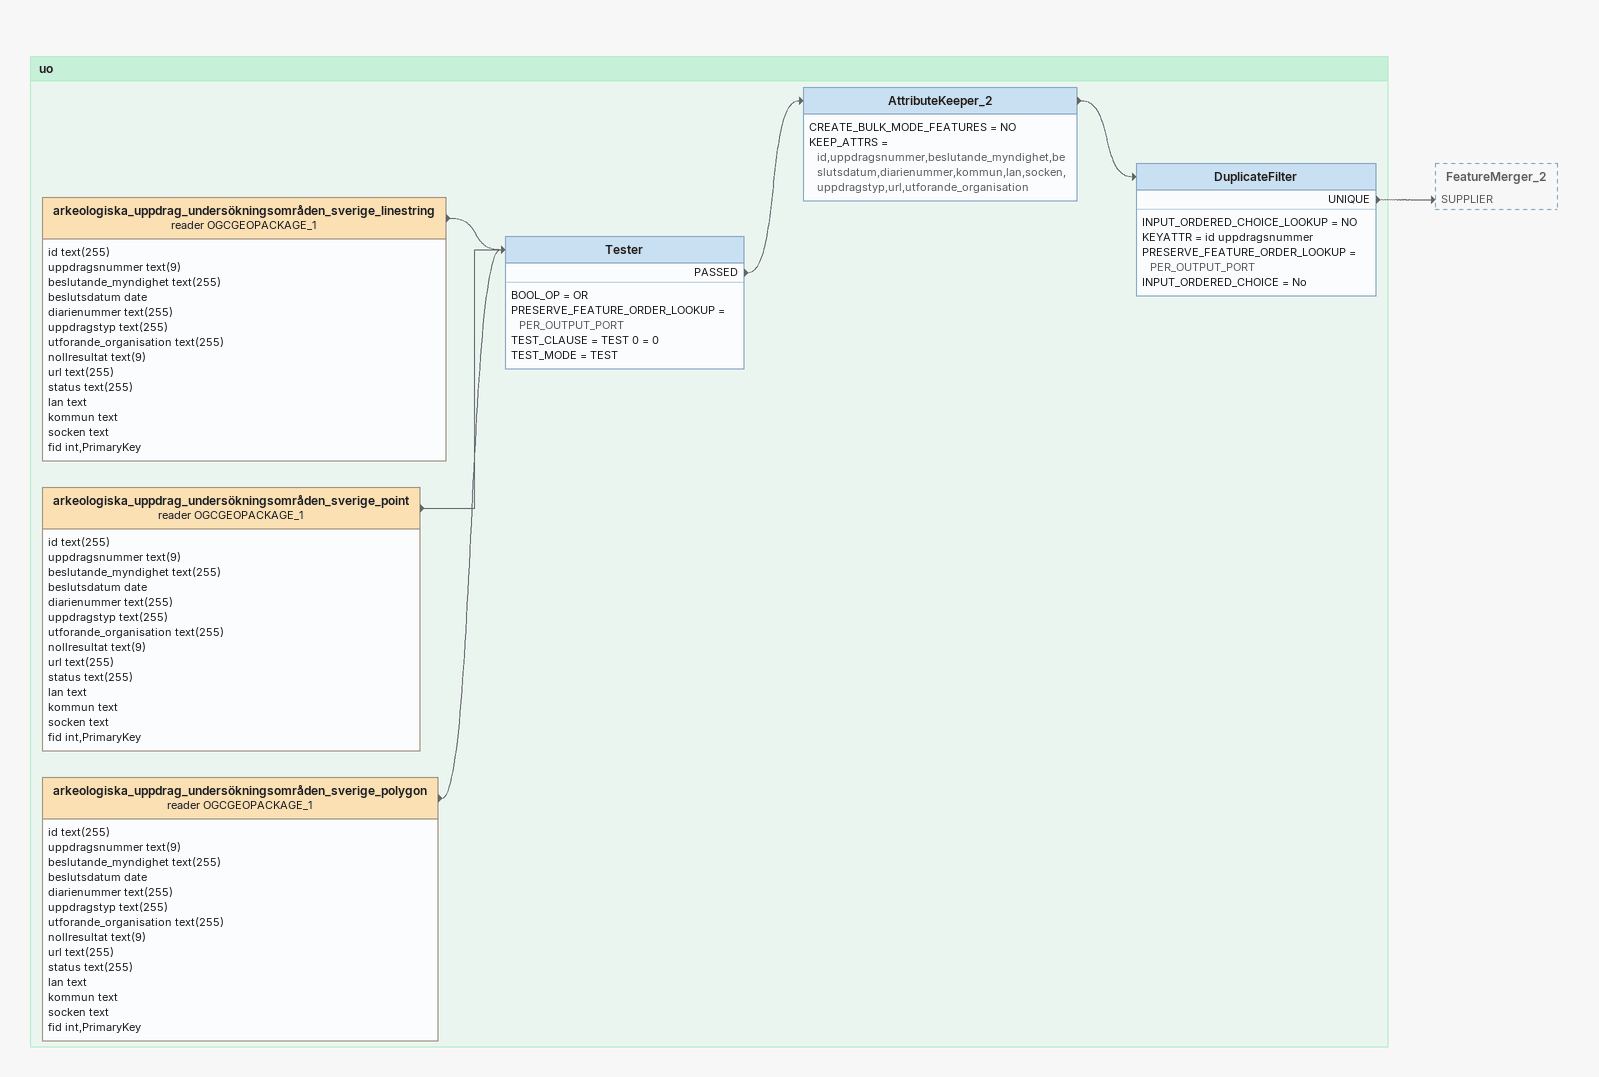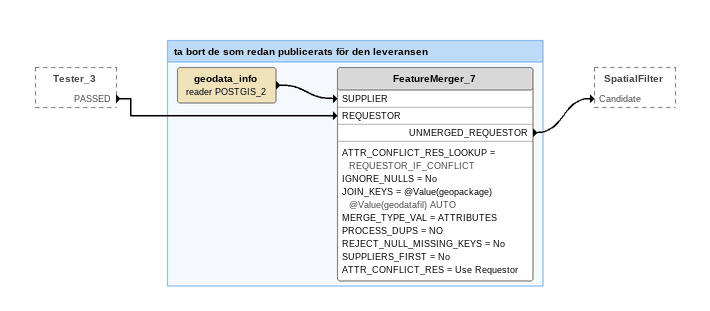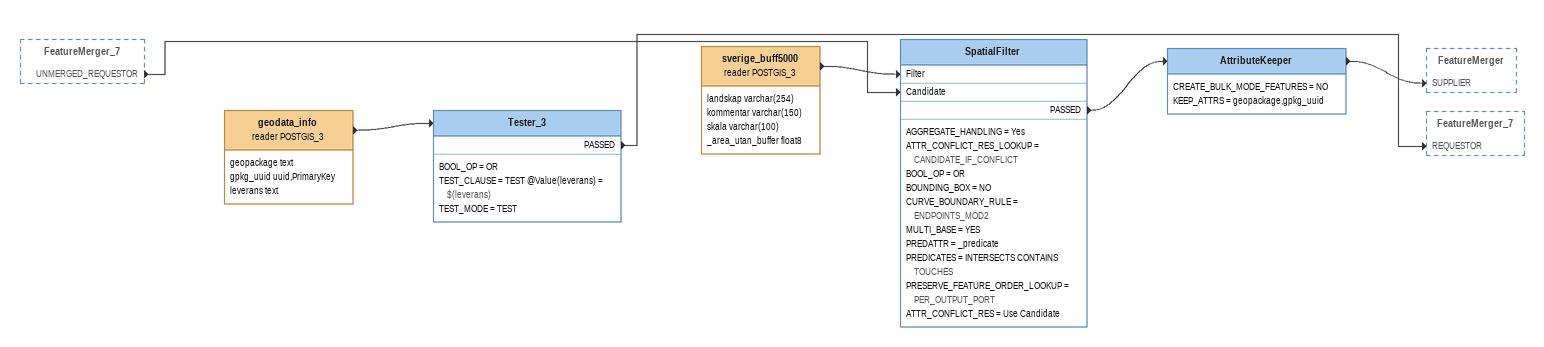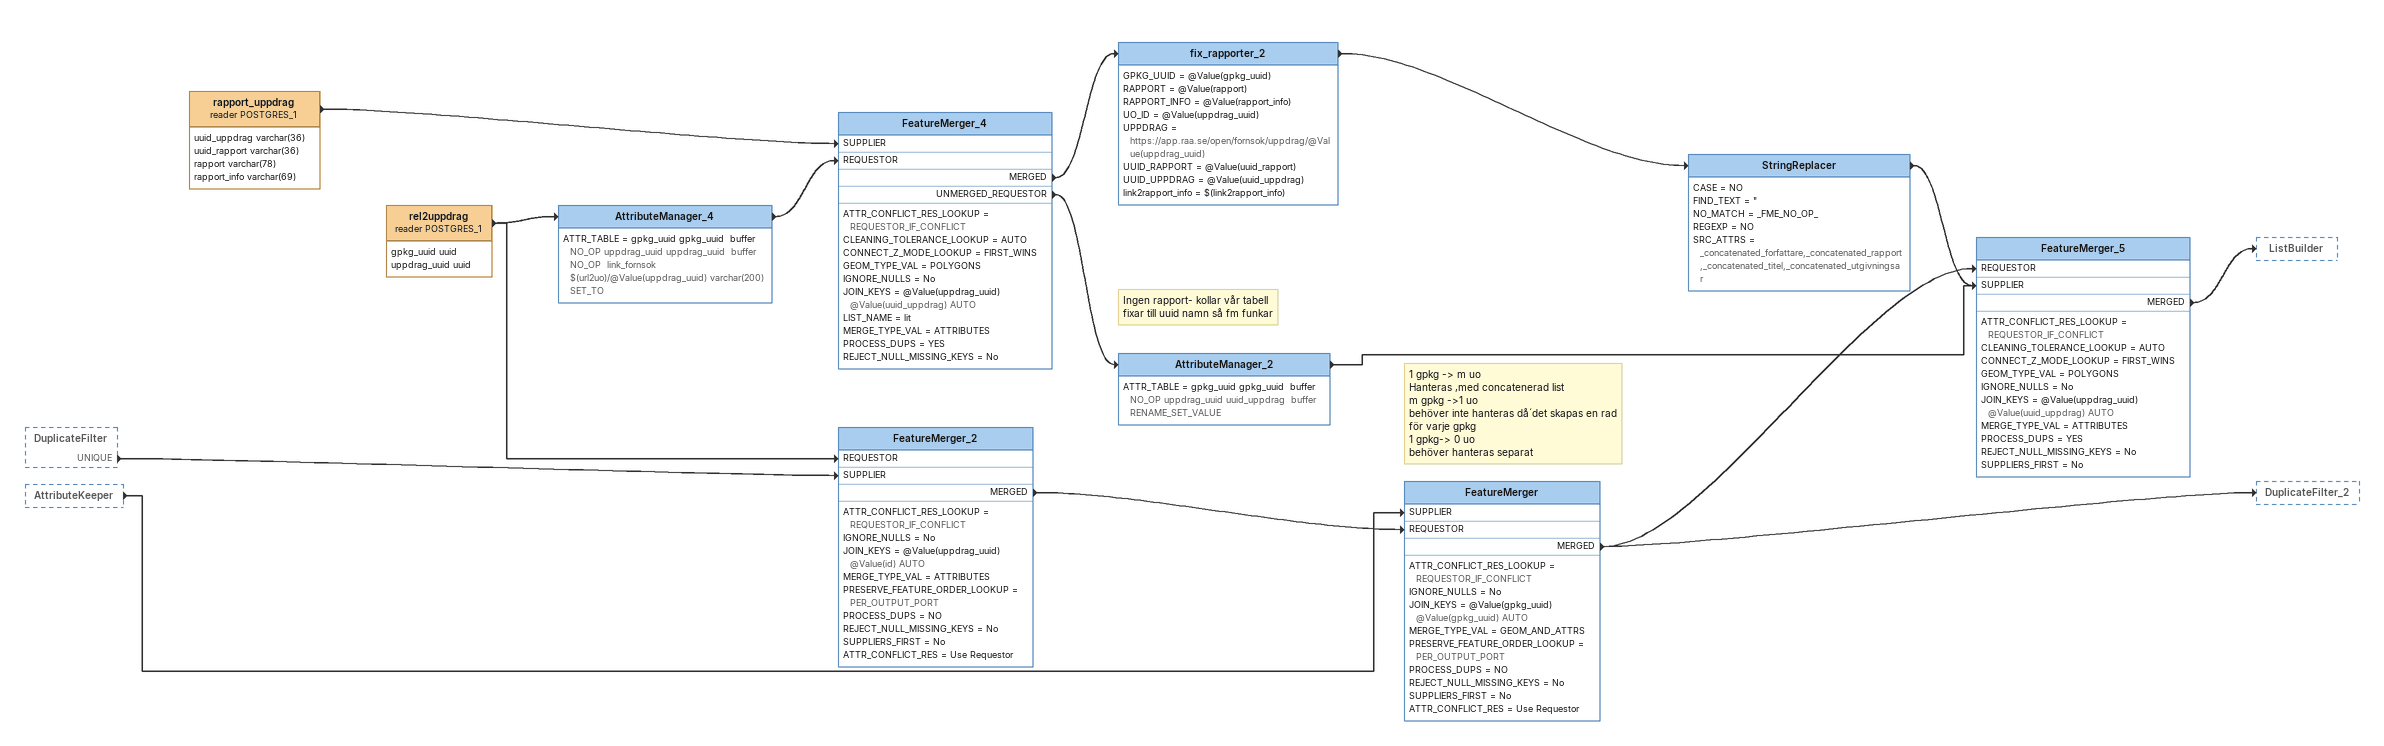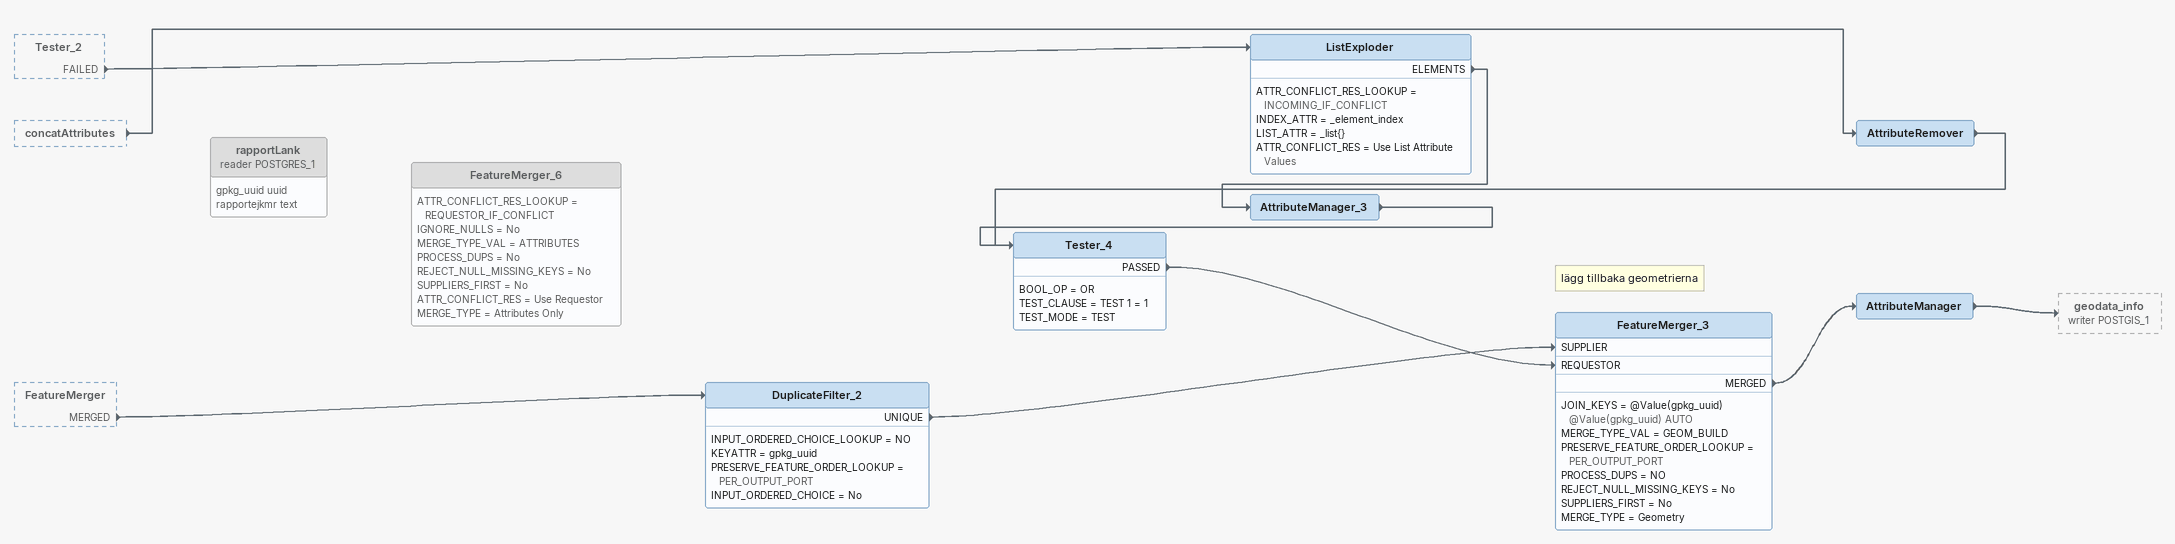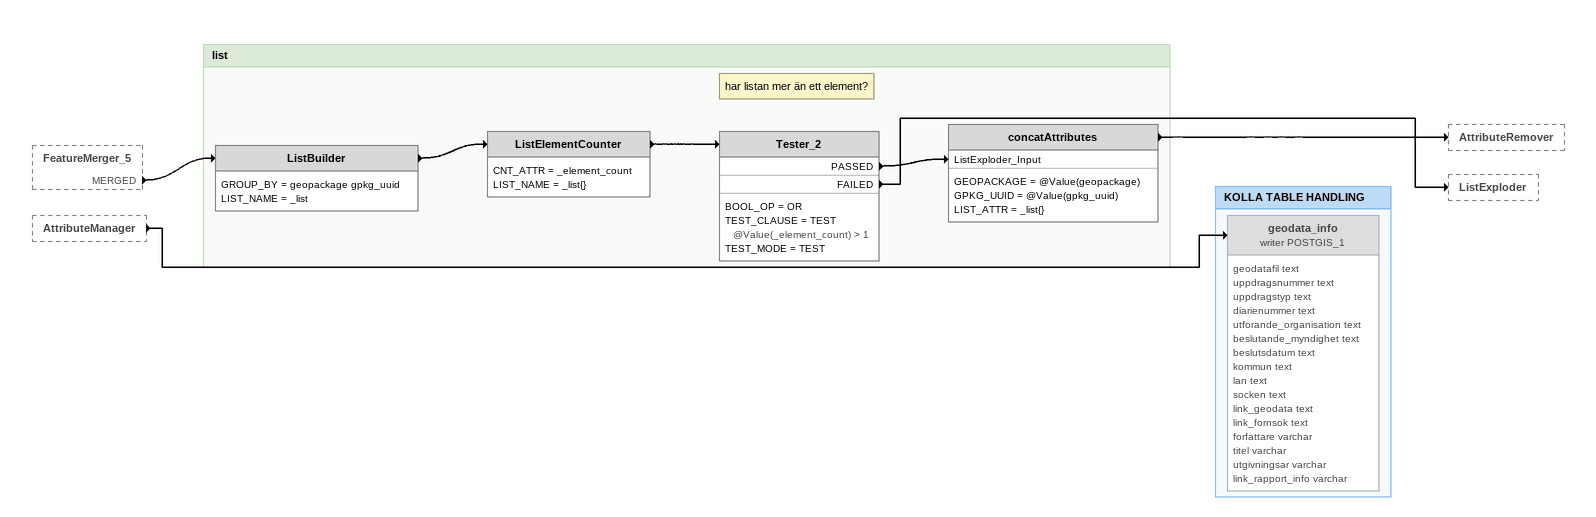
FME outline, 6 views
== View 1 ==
Bookmark: uo
arkeologiska_uppdrag_undersökningsområden_sverige_linestring (reader OGCGEOPACKAGE_1)
    attributes: id text(255), uppdragsnummer text(9), beslutande_myndighet text(255), beslutsdatum date, diarienummer text(255), uppdragstyp text(255), utforande_organisation text(255), nollresultat text(9), url text(255), status text(255), lan text, kommun text, socken text, fid int,PrimaryKey
    -> Tester
arkeologiska_uppdrag_undersökningsområden_sverige_point (reader OGCGEOPACKAGE_1)
    attributes: id text(255), uppdragsnummer text(9), beslutande_myndighet text(255), beslutsdatum date, diarienummer text(255), uppdragstyp text(255), utforande_organisation text(255), nollresultat text(9), url text(255), status text(255), lan text, kommun text, socken text, fid int,PrimaryKey
    -> Tester
arkeologiska_uppdrag_undersökningsområden_sverige_polygon (reader OGCGEOPACKAGE_1)
    attributes: id text(255), uppdragsnummer text(9), beslutande_myndighet text(255), beslutsdatum date, diarienummer text(255), uppdragstyp text(255), utforande_organisation text(255), nollresultat text(9), url text(255), status text(255), lan text, kommun text, socken text, fid int,PrimaryKey
    -> Tester
Tester
    BOOL_OP = OR
    PRESERVE_FEATURE_ORDER_LOOKUP = PER_OUTPUT_PORT
    TEST_CLAUSE = TEST 0 = 0
    TEST_MODE = TEST
    PASSED -> AttributeKeeper_2
AttributeKeeper_2
    CREATE_BULK_MODE_FEATURES = NO
    KEEP_ATTRS = id,uppdragsnummer,beslutande_myndighet,beslutsdatum,diarienummer,kommun,lan,socken,uppdragstyp,url,utforande_organisation
    -> DuplicateFilter
DuplicateFilter
    INPUT_ORDERED_CHOICE_LOOKUP = NO
    KEYATTR = id uppdragsnummer
    PRESERVE_FEATURE_ORDER_LOOKUP = PER_OUTPUT_PORT
    INPUT_ORDERED_CHOICE = No
    UNIQUE -> FeatureMerger_2 [SUPPLIER]

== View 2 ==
Tester_3 [outside]
    PASSED -> FeatureMerger_7 [REQUESTOR]

Bookmark: ta bort de som redan publicerats för den leveransen
geodata_info (reader POSTGIS_2)
    -> FeatureMerger_7 [SUPPLIER]
FeatureMerger_7
    ATTR_CONFLICT_RES_LOOKUP = REQUESTOR_IF_CONFLICT
    IGNORE_NULLS = No
    JOIN_KEYS = @Value(geopackage) @Value(geodatafil) AUTO
    MERGE_TYPE_VAL = ATTRIBUTES
    PROCESS_DUPS = NO
    REJECT_NULL_MISSING_KEYS = No
    SUPPLIERS_FIRST = No
    ATTR_CONFLICT_RES = Use Requestor
    UNMERGED_REQUESTOR -> SpatialFilter [Candidate]

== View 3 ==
FeatureMerger_7 [outside]
    UNMERGED_REQUESTOR -> SpatialFilter [Candidate]
geodata_info (reader POSTGIS_3)
    attributes: geopackage text, gpkg_uuid uuid,PrimaryKey, leverans text
    -> Tester_3
Tester_3
    BOOL_OP = OR
    TEST_CLAUSE = TEST @Value(leverans) = $(leverans)
    TEST_MODE = TEST
    PASSED -> FeatureMerger_7 [REQUESTOR]
sverige_buff5000 (reader POSTGIS_3)
    attributes: landskap varchar(254), kommentar varchar(150), skala varchar(100), _area_utan_buffer float8
    -> SpatialFilter [Filter]
SpatialFilter
    AGGREGATE_HANDLING = Yes
    ATTR_CONFLICT_RES_LOOKUP = CANDIDATE_IF_CONFLICT
    BOOL_OP = OR
    BOUNDING_BOX = NO
    CURVE_BOUNDARY_RULE = ENDPOINTS_MOD2
    MULTI_BASE = YES
    PREDATTR = _predicate
    PREDICATES = INTERSECTS CONTAINS TOUCHES
    PRESERVE_FEATURE_ORDER_LOOKUP = PER_OUTPUT_PORT
    ATTR_CONFLICT_RES = Use Candidate
    PASSED -> AttributeKeeper
AttributeKeeper
    CREATE_BULK_MODE_FEATURES = NO
    KEEP_ATTRS = geopackage,gpkg_uuid
    -> FeatureMerger [SUPPLIER]

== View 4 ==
DuplicateFilter [outside]
    UNIQUE -> FeatureMerger_2 [SUPPLIER]
AttributeKeeper [outside]
    -> FeatureMerger [SUPPLIER]
rapport_uppdrag (reader POSTGRES_1)
    attributes: uuid_uppdrag varchar(36), uuid_rapport varchar(36), rapport varchar(78), rapport_info varchar(69)
    -> FeatureMerger_4 [SUPPLIER]
rel2uppdrag (reader POSTGRES_1)
    attributes: gpkg_uuid uuid, uppdrag_uuid uuid
    -> AttributeManager_4
    -> FeatureMerger_2 [REQUESTOR]
AttributeManager_4
    ATTR_TABLE = gpkg_uuid gpkg_uuid  buffer NO_OP uppdrag_uuid uppdrag_uuid  buffer NO_OP  link_fornsok $(url2uo)/@Value(uppdrag_uuid) varchar(200) SET_TO
    -> FeatureMerger_4 [REQUESTOR]
FeatureMerger_4
    ATTR_CONFLICT_RES_LOOKUP = REQUESTOR_IF_CONFLICT
    CLEANING_TOLERANCE_LOOKUP = AUTO
    CONNECT_Z_MODE_LOOKUP = FIRST_WINS
    GEOM_TYPE_VAL = POLYGONS
    IGNORE_NULLS = No
    JOIN_KEYS = @Value(uppdrag_uuid) @Value(uuid_uppdrag) AUTO
    LIST_NAME = lit
    MERGE_TYPE_VAL = ATTRIBUTES
    PROCESS_DUPS = YES
    REJECT_NULL_MISSING_KEYS = No
    MERGED -> fix_rapporter_2
    UNMERGED_REQUESTOR -> AttributeManager_2
fix_rapporter_2
    GPKG_UUID = @Value(gpkg_uuid)
    RAPPORT = @Value(rapport)
    RAPPORT_INFO = @Value(rapport_info)
    UO_ID = @Value(uppdrag_uuid)
    UPPDRAG = https://app.raa.se/open/fornsok/uppdrag/@Value(uppdrag_uuid)
    UUID_RAPPORT = @Value(uuid_rapport)
    UUID_UPPDRAG = @Value(uuid_uppdrag)
    link2rapport_info = $(link2rapport_info)
    -> StringReplacer
StringReplacer
    CASE = NO
    FIND_TEXT = "
    NO_MATCH = _FME_NO_OP_
    REGEXP = NO
    SRC_ATTRS = _concatenated_forfattare,_concatenated_rapport,_concatenated_titel,_concatenated_utgivningsar
    -> FeatureMerger_5 [SUPPLIER]
Note: Ingen rapport- kollar vår tabell / fixar till uuid namn så fm funkar
AttributeManager_2
    ATTR_TABLE = gpkg_uuid gpkg_uuid  buffer NO_OP uppdrag_uuid uuid_uppdrag  buffer RENAME_SET_VALUE
    -> FeatureMerger_5 [SUPPLIER]
FeatureMerger_2
    ATTR_CONFLICT_RES_LOOKUP = REQUESTOR_IF_CONFLICT
    IGNORE_NULLS = No
    JOIN_KEYS = @Value(uppdrag_uuid) @Value(id) AUTO
    MERGE_TYPE_VAL = ATTRIBUTES
    PRESERVE_FEATURE_ORDER_LOOKUP = PER_OUTPUT_PORT
    PROCESS_DUPS = NO
    REJECT_NULL_MISSING_KEYS = No
    SUPPLIERS_FIRST = No
    ATTR_CONFLICT_RES = Use Requestor
    MERGED -> FeatureMerger [REQUESTOR]
Note: 1 gpkg -> m uo / Hanteras ,med concatenerad list / m gpkg ->1 uo / behöver inte hanteras då´det skapas en rad för varje gpkg / 1 gpkg-> 0 uo / behöver hanteras separat
FeatureMerger
    ATTR_CONFLICT_RES_LOOKUP = REQUESTOR_IF_CONFLICT
    IGNORE_NULLS = No
    JOIN_KEYS = @Value(gpkg_uuid) @Value(gpkg_uuid) AUTO
    MERGE_TYPE_VAL = GEOM_AND_ATTRS
    PRESERVE_FEATURE_ORDER_LOOKUP = PER_OUTPUT_PORT
    PROCESS_DUPS = NO
    REJECT_NULL_MISSING_KEYS = No
    SUPPLIERS_FIRST = No
    ATTR_CONFLICT_RES = Use Requestor
    MERGED -> DuplicateFilter_2
    MERGED -> FeatureMerger_5 [REQUESTOR]
FeatureMerger_5
    ATTR_CONFLICT_RES_LOOKUP = REQUESTOR_IF_CONFLICT
    CLEANING_TOLERANCE_LOOKUP = AUTO
    CONNECT_Z_MODE_LOOKUP = FIRST_WINS
    GEOM_TYPE_VAL = POLYGONS
    IGNORE_NULLS = No
    JOIN_KEYS = @Value(uppdrag_uuid) @Value(uuid_uppdrag) AUTO
    MERGE_TYPE_VAL = ATTRIBUTES
    PROCESS_DUPS = YES
    REJECT_NULL_MISSING_KEYS = No
    SUPPLIERS_FIRST = No
    MERGED -> ListBuilder

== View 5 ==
Tester_2 [outside]
    FAILED -> ListExploder
concatAttributes [outside]
    -> AttributeRemover
FeatureMerger [outside]
    MERGED -> DuplicateFilter_2
AttributeRemover
    -> Tester_4
ListExploder
    ATTR_CONFLICT_RES_LOOKUP = INCOMING_IF_CONFLICT
    INDEX_ATTR = _element_index
    LIST_ATTR = _list{}
    ATTR_CONFLICT_RES = Use List Attribute Values
    ELEMENTS -> AttributeManager_3
AttributeManager_3
    -> Tester_4
Tester_4
    BOOL_OP = OR
    TEST_CLAUSE = TEST 1 = 1
    TEST_MODE = TEST
    PASSED -> FeatureMerger_3 [REQUESTOR]
DuplicateFilter_2
    INPUT_ORDERED_CHOICE_LOOKUP = NO
    KEYATTR = gpkg_uuid
    PRESERVE_FEATURE_ORDER_LOOKUP = PER_OUTPUT_PORT
    INPUT_ORDERED_CHOICE = No
    UNIQUE -> FeatureMerger_3 [SUPPLIER]
Note: lägg tillbaka geometrierna
FeatureMerger_3
    JOIN_KEYS = @Value(gpkg_uuid) @Value(gpkg_uuid) AUTO
    MERGE_TYPE_VAL = GEOM_BUILD
    PRESERVE_FEATURE_ORDER_LOOKUP = PER_OUTPUT_PORT
    PROCESS_DUPS = NO
    REJECT_NULL_MISSING_KEYS = No
    SUPPLIERS_FIRST = No
    MERGE_TYPE = Geometry
    MERGED -> AttributeManager
AttributeManager
    -> geodata_info (writer POSTGIS_1)
rapportLank (reader POSTGRES_1) [off]
    attributes: gpkg_uuid uuid, rapportejkmr text
FeatureMerger_6 [off]
    ATTR_CONFLICT_RES_LOOKUP = REQUESTOR_IF_CONFLICT
    IGNORE_NULLS = No
    MERGE_TYPE_VAL = ATTRIBUTES
    PROCESS_DUPS = No
    REJECT_NULL_MISSING_KEYS = No
    SUPPLIERS_FIRST = No
    ATTR_CONFLICT_RES = Use Requestor
    MERGE_TYPE = Attributes Only

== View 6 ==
FeatureMerger_5 [outside]
    MERGED -> ListBuilder
AttributeManager [outside]
    -> geodata_info (writer POSTGIS_1)

Bookmark: list
ListBuilder
    GROUP_BY = geopackage gpkg_uuid
    LIST_NAME = _list
    -> ListElementCounter
ListElementCounter
    CNT_ATTR = _element_count
    LIST_NAME = _list{}
    -> Tester_2
Note: har listan mer än ett element?
Tester_2
    BOOL_OP = OR
    TEST_CLAUSE = TEST @Value(_element_count) > 1
    TEST_MODE = TEST
    PASSED -> concatAttributes [ListExploder_Input]
    FAILED -> ListExploder
concatAttributes
    GEOPACKAGE = @Value(geopackage)
    GPKG_UUID = @Value(gpkg_uuid)
    LIST_ATTR = _list{}
    -> AttributeRemover

Bookmark: KOLLA TABLE HANDLING
geodata_info (writer POSTGIS_1) [off]
    attributes: geodatafil text, uppdragsnummer text, uppdragstyp text, diarienummer text, utforande_organisation text, beslutande_myndighet text, beslutsdatum text, kommun text, lan text, socken text, link_geodata text, link_fornsok text, forfattare varchar, titel varchar, utgivningsar varchar, link_rapport_info varchar
